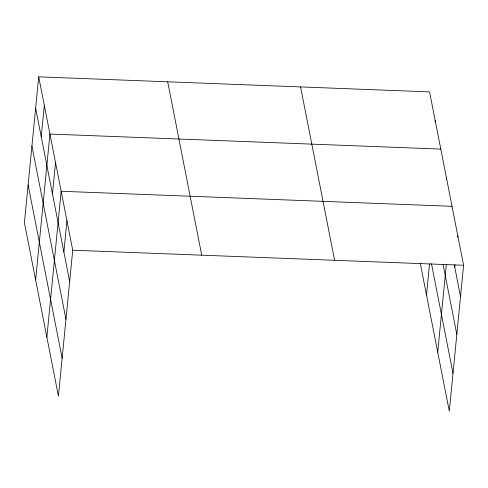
<?xml version="1.0" encoding="UTF-8"?>
<svg xmlns="http://www.w3.org/2000/svg" width="488" height="488" viewBox="0 0 488 488"><rect width="100%" height="100%" fill="white"/><g stroke="black" fill="none" stroke-linecap="round" stroke-linejoin="round"><path stroke-width="0.73" d="M38.705 76.836L24.4 222.735L58.426 396.116L72.73 250.216L38.705 76.836L429.574 91.884L463.6 265.265L449.295 411.164L420.308 263.459M41.248 136.768L44.323 105.445M35.63 279.953L49.935 134.047L440.804 149.096M52.478 193.986L55.547 162.656M46.86 337.165L61.165 191.266L452.028 206.314M63.879 252.064L66.948 220.741M435.04 121.982L435.186 120.493M426.494 295.002L429.538 263.996M446.27 179.2L446.416 177.705M437.724 352.214L446.361 264.106M454.743 267.113L454.962 264.874M457.671 237.278L457.817 235.789M72.73 250.216L463.6 265.265M454.31 264.905L460.526 296.588M443.092 264.447L456.823 334.402M431.502 263.794L453.004 373.357M300.584 86.919L334.615 260.299M167.689 81.801L201.721 255.181M35.636 108.159L69.662 281.539M31.927 145.973L65.953 319.353M28.109 184.928L62.135 358.308"/></g></svg>
